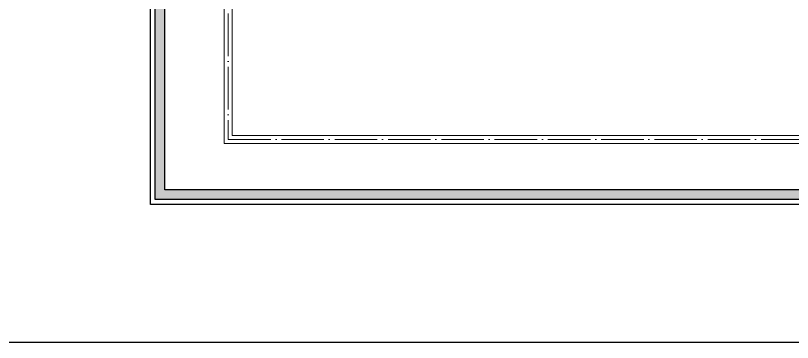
# Model space of a CAD drawing. Header units: millimetres. Extents: x 56222 to 3066687, y -650199 to -121287.
# Drawn here: x 152668.1 to 153107, y -179985.6 to -179800.9 of the extents above; entities that cross this region are included whole.
import ezdxf

# ---------------------------------------------------------------- set-up
doc = ezdxf.new("R2010")
doc.units = ezdxf.units.MM
doc.header["$MEASUREMENT"] = 0
doc.linetypes.add('ACAD_ISO04W100', pattern=[30, 24, -3, 0, -3])
for name, color, linetype, lineweight in [('dim05', 1, 'Continuous', 13), ('GROUND FLOOR', 7, 'Continuous', 9), ('NAME PLATE', 7, 'Continuous', 25)]:
    doc.layers.add(name, color=color, linetype=linetype, lineweight=lineweight)

# ---------------------------------------------------------------- blocks, each defined once
blk = doc.blocks.new('LAYOUT FILE')
at = {"layer": 'NAME PLATE', "true_color": 0xd39e00}
h = blk.add_hatch(color=42, dxfattribs=at)
h.paths.add_polyline_path([(3346889.83, -513806.18), (3346889.83, -514260.7), (3347535.56, -514260.7), (3347535.56, -513806.18)])
h.paths.add_polyline_path([(3346894.36, -513810.71), (3347531.03, -513810.71), (3347531.03, -514256.17), (3346894.36, -514256.17)], flags=16)
at = {"layer": 'NAME PLATE', "color": 42, "true_color": 0xd39e00}
for points in [[(3346887.56, -513803.91), (3347537.83, -513803.91), (3347537.83, -514262.96), (3346887.56, -514262.96)], [(3346889.83, -513806.18), (3347535.56, -513806.18), (3347535.56, -514260.7), (3346889.83, -514260.7)], [(3346894.36, -513810.71), (3347531.03, -513810.71), (3347531.03, -514256.17), (3346894.36, -514256.17)]]:
    blk.add_lwpolyline(points, close=True, dxfattribs=at)

msp = doc.modelspace()

# ---------------------------------------------------------------- linework, layer by layer
at = {"layer": 'dim05', "color": 3, "lineweight": 30}
msp.add_lwpolyline([(150904.03, -179275.246), (154243.905, -179275.246), (154243.905, -179985.574), (150904.03, -179985.574)], close=True, dxfattribs=at)
at = {"layer": 'GROUND FLOOR'}
for p, q in [((152785.973, -179406.25), (152785.973, -179873.25)), ((152790.473, -179410.75), (152790.473, -179868.75)), ((152790.473, -179868.75), (153286.223, -179868.75)), ((152785.973, -179873.25), (153286.223, -179873.25))]:
    msp.add_line(p, q, dxfattribs=at)
at = {"layer": 'GROUND FLOOR', "color": 1, "linetype": 'ACAD_ISO04W100'}
msp.add_lwpolyline([(153286.223, -179408.5), (152788.223, -179408.5), (152788.223, -179871), (153286.223, -179871)], dxfattribs=at)

# ---------------------------------------------------------------- block references
at = {"layer": 'NAME PLATE', "lineweight": 0, "xscale": 1.209046105522275, "yscale": 1.209046105522275, "zscale": 1.209046105522275}
msp.add_blockref('LAYOUT FILE', (-3893797.104, 441860.032), dxfattribs=at)

doc.saveas('drawing.dxf')
